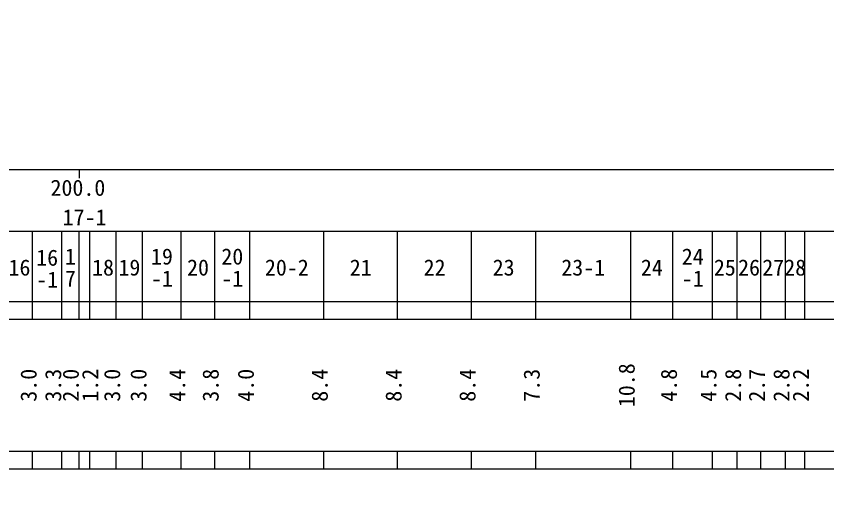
# Model space of a CAD drawing. Units: millimetres on the paper, enlarged 1000 times. Extents: x -55602354 to 84056675, y -218924267 to 380000.
# Drawn here: x 260830 to 352990, y 168288 to 222411 of the extents above; entities that cross this region are included whole.
import ezdxf
from ezdxf.enums import TextEntityAlignment as Align

# ---------------------------------------------------------------- set-up
doc = ezdxf.new("R2010")
doc.units = ezdxf.units.MM
doc.header["$LTSCALE"] = 1000
doc.layers.add('M-STR-STRC', color=7, linetype='Continuous', lineweight=25)
doc.layers.add('M-TTL-BAND', color=7, linetype='Continuous', lineweight=25)
doc.styles.add('ＭＳ ゴシック', font='')
doc.styles.get('ＭＳ ゴシック').set_extended_font_data('MS Gothic')

msp = doc.modelspace()

# ---------------------------------------------------------------- hatches: boundary and pattern name
at = {"layer": 'M-STR-STRC'}
msp.add_hatch(color=256, dxfattribs=at).paths.add_polyline_path([(-55594916, -215317041, 1), (-55594610, -215317070, 1), (-55594305, -215317098, 1), (-55580797, -215307366, 0.41421), (-55580889, -215307431, 0.41421), (-55580745, -215307064, 0.41421), (-55580837, -215307129, 0.41421), (-55580692, -215306761, 0.41421), (-55580785, -215306827, 0.41421), (-55566345, -215305448, 1), (-55566384, -215305752, 1), (-55566423, -215306056, 1), (-55597548, -215332337, 0.41421), (-55597635, -215332409, 0.41421), (-55597517, -215332032, 0.41421), (-55597604, -215332103, 0.41421), (-55597486, -215331727, 0.41421), (-55597573, -215331798, 0.41421), (-55585677, -215342470, 0.41421), (-55585743, -215342562, 0.41421), (-55585726, -215342167, 0.41421), (-55585792, -215342259, 0.41421), (-55585774, -215341865, 0.41421), (-55585841, -215341956, 0.41421), (-55571762, -215344566, 1), (-55571732, -215344261, 1), (-55571703, -215343956, 1), (-55559075, -215335789, 1), (-55559380, -215335758, 1), (-55559685, -215335727, 1), (-55555688, -215322973, 1), (-55555727, -215323277, 1), (-55555767, -215323581, 1), (-55393271, -215354691, 1), (-55393233, -215354387, 1), (-55393196, -215354083, 1), (-55410449, -215351682, 1), (-55410411, -215351378, 1), (-55410374, -215351073, 1), (-55407336, -215338454, 1), (-55407557, -215338427, 1), (-55407777, -215338399, 1), (-55271677, -215370690, 1), (-55271982, -215370659, 1), (-55272287, -215370628, 1), (-55266346, -215358322, 1), (-55266377, -215358627, 1), (-55266407, -215358932, 1), (-55289179, -215367259, 1), (-55289140, -215366955, 1), (-55289100, -215366651, 1), (571140, 349427, -0.39598), (571140, 349427), (571140, 348155), (571851, 348154), (573112, 350484, 0.38568), (573112, 350484)])

# ---------------------------------------------------------------- linework, layer by layer
at = {"layer": 'M-TTL-BAND'}
for p, q in [((40000, 205000), (579000, 205000)), ((268000, 205000), (268000, 204000)), ((68000, 198000), (579000, 198000)), ((262700, 188000), (262700, 198000)), ((266000, 188000), (266000, 198000)), ((268000, 188000), (268000, 198000)), ((269200, 188000), (269200, 198000)), ((272200, 188000), (272200, 198000)), ((275200, 188000), (275200, 198000)), ((279600, 188000), (279600, 198000)), ((283400, 188000), (283400, 198000)), ((287400, 188000), (287400, 198000)), ((295800, 188000), (295800, 198000)), ((304200, 188000), (304200, 198000)), ((312600, 188000), (312600, 198000)), ((319900, 188000), (319900, 198000)), ((330700, 188000), (330700, 198000)), ((335500, 188000), (335500, 198000)), ((340000, 188000), (340000, 198000)), ((342800, 188000), (342800, 198000)), ((345500, 188000), (345500, 198000)), ((348300, 188000), (348300, 198000)), ((350500, 188000), (350500, 198000)), ((40000, 190000), (579000, 190000)), ((40000, 188000), (579000, 188000)), ((40000, 173000), (579000, 173000)), ((262700, 171000), (262700, 173000)), ((266000, 171000), (266000, 173000)), ((268000, 171000), (268000, 173000)), ((269200, 171000), (269200, 173000)), ((272200, 171000), (272200, 173000)), ((275200, 171000), (275200, 173000)), ((279600, 171000), (279600, 173000)), ((283400, 171000), (283400, 173000)), ((287400, 171000), (287400, 173000)), ((295800, 171000), (295800, 173000)), ((304200, 171000), (304200, 173000)), ((312600, 171000), (312600, 173000)), ((319900, 171000), (319900, 173000)), ((330700, 171000), (330700, 173000)), ((335500, 171000), (335500, 173000)), ((340000, 171000), (340000, 173000)), ((342800, 171000), (342800, 173000)), ((345500, 171000), (345500, 173000)), ((348300, 171000), (348300, 173000)), ((350500, 171000), (350500, 173000)), ((40000, 171000), (579000, 171000))]:
    msp.add_line(p, q, dxfattribs=at)

# ---------------------------------------------------------------- texts
at = {"layer": 'M-TTL-BAND', "style": 'ＭＳ ゴシック'}
for s, p in [('200.0', (267844, 201463)), ('17-1', (268600, 198101)), ('16', (264350, 193525)), ('1', (267000, 193655)), ('19', (277400, 193655)), ('20', (285400, 193655)), ('24', (337750, 193655)), ('16', (261200, 192405)), ('18', (270700, 192405)), ('19', (273700, 192405)), ('20', (281500, 192405)), ('20-2', (291600, 192405)), ('21', (300000, 192405)), ('22', (308400, 192405)), ('23', (316250, 192405)), ('23-1', (325300, 192405)), ('24', (333100, 192405)), ('25', (341400, 192405)), ('26', (344150, 192405)), ('27', (346900, 192405)), ('28', (349400, 192405)), ('-1', (264350, 191025)), ('7', (267000, 191155)), ('-1', (277400, 191155)), ('-1', (285400, 191155)), ('-1', (337750, 191155))]:
    msp.add_text(s, height=1833, dxfattribs=at).set_placement(p, align=Align.BOTTOM_CENTER)
for s, p in [('10.8', (331700, 180500)), ('3.0', (263700, 180500)), ('3.3', (266500, 180500)), ('2.0', (268500, 180500)), ('1.2', (270700, 180500)), ('3.0', (273200, 180500)), ('3.0', (276200, 180500)), ('4.4', (280600, 180500)), ('3.8', (284400, 180500)), ('4.0', (288400, 180500)), ('8.4', (296800, 180500)), ('8.4', (305200, 180500)), ('8.4', (313600, 180500)), ('7.3', (320900, 180500)), ('4.8', (336500, 180500)), ('4.5', (341000, 180500)), ('2.8', (343800, 180500)), ('2.7', (346500, 180500)), ('2.8', (349300, 180500)), ('2.2', (351500, 180500))]:
    msp.add_text(s, height=1833, rotation=90, dxfattribs=at).set_placement(p, align=Align.BOTTOM_CENTER)

doc.saveas('drawing.dxf')
